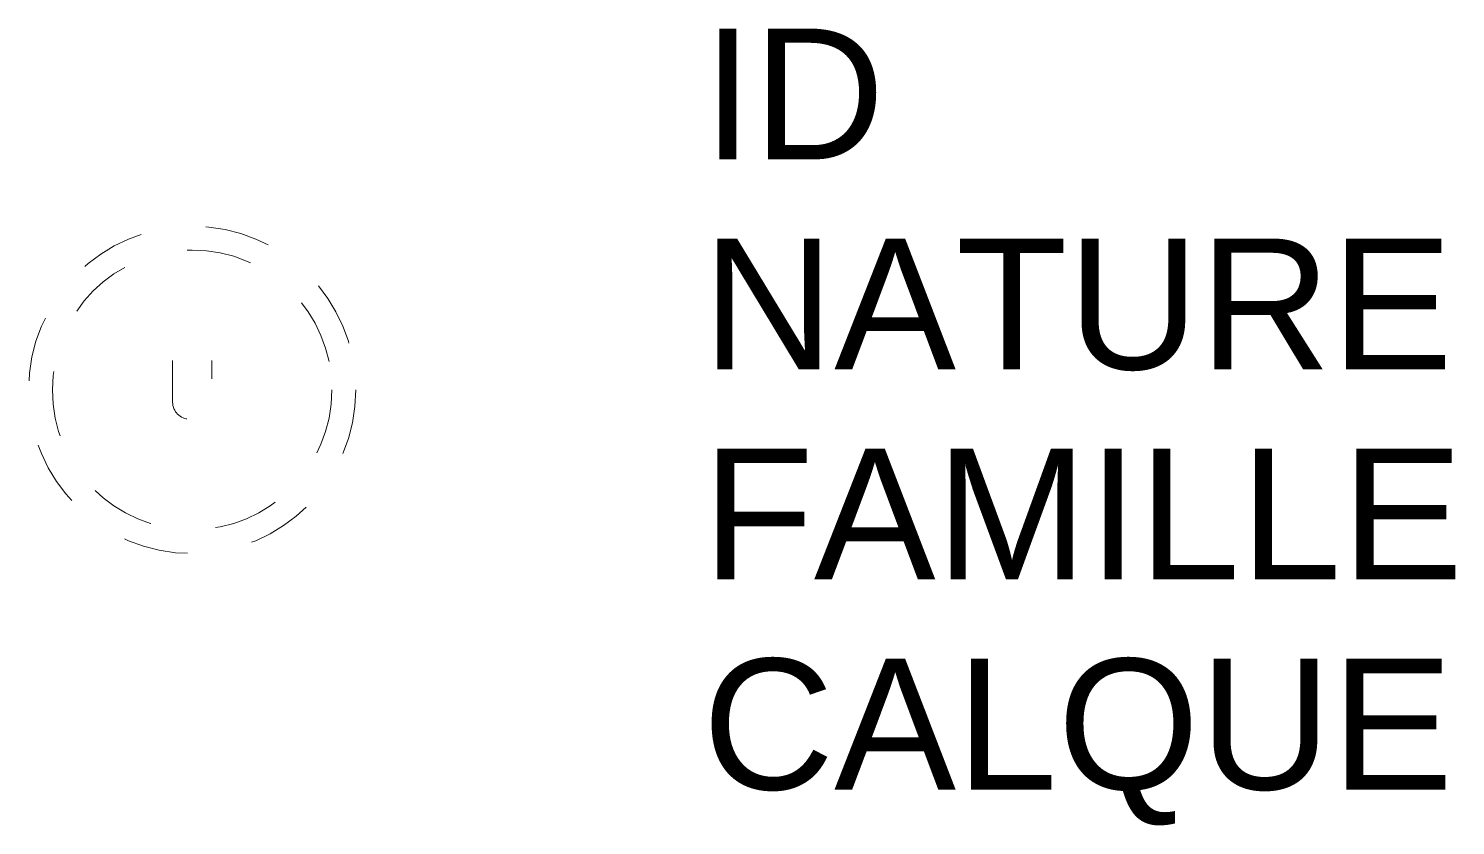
# Model space of a CAD drawing. Header units: metres. Extents: x -0.25 to 1.93, y -0.67 to 0.55.
import ezdxf

# ---------------------------------------------------------------- set-up
doc = ezdxf.new("R2010")
doc.units = ezdxf.units.M
doc.linetypes.add('Socle_Continu', pattern=[2.5, 2.5, 0])
doc.linetypes.add('Socle_Discontinu', pattern=[0.075, 0.05, -0.025])
doc.layers.add('UNITA_SCT', color=54, linetype='Socle_Continu', lineweight=13)
doc.styles.get("Standard").update_dxf_attribs({"font": 'arial.ttf'})

msp = doc.modelspace()

# ---------------------------------------------------------------- linework, layer by layer
at = {"layer": 'UNITA_SCT', "linetype": 'Socle_Discontinu', "flags": 128}
msp.add_lwpolyline([(-0.0299, 0.0449), (-0.0299, -0.0187, 0.410802), (-0.0037, -0.0449), (0.0299, -0.0449), (0.0299, 0.0449)], format="xyb", dxfattribs=at)
at = {"layer": 'UNITA_SCT', "linetype": 'Socle_Discontinu'}
for radius in [0.2503, 0.2139]:
    msp.add_circle((0, 0), radius, dxfattribs=at)

# ---------------------------------------------------------------- texts
at = {"layer": 'UNITA_SCT', "linetype": 'Socle_Discontinu', "flags": 9}
for tag, p, s in [('ID', (0.7807, 0.3526), 'DP_0284'), ('NATURE', (0.7807, 0.0314), 'Cheminée circulaire'), ('FAMILLE', (0.7807, -0.2899), 'Unitaire'), ('CALQUE', (0.7807, -0.6112), 'UNITA_SCT')]:
    msp.add_attdef(tag, p, s, height=0.2, dxfattribs=at)

doc.saveas('drawing.dxf')
